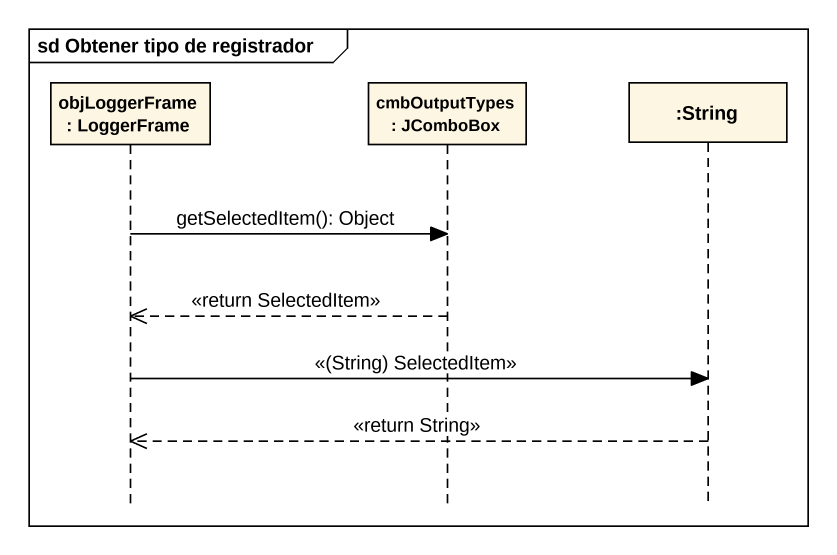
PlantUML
@startuml
mainframe sd Obtener tipo de registrador
hide footbox
participant "objLoggerFrame : LoggerFrame" as objLoggerFrame
participant "cmbOutputTypes : JComboBox" as cmbOutputTypes
participant ":String" as String

objLoggerFrame -> cmbOutputTypes : getSelectedItem(): Object
cmbOutputTypes -->> objLoggerFrame : <<return SelectedItem>>
objLoggerFrame -> String : <<(String) SelectedItem>>
String -->> objLoggerFrame : <<return String>>
@enduml
